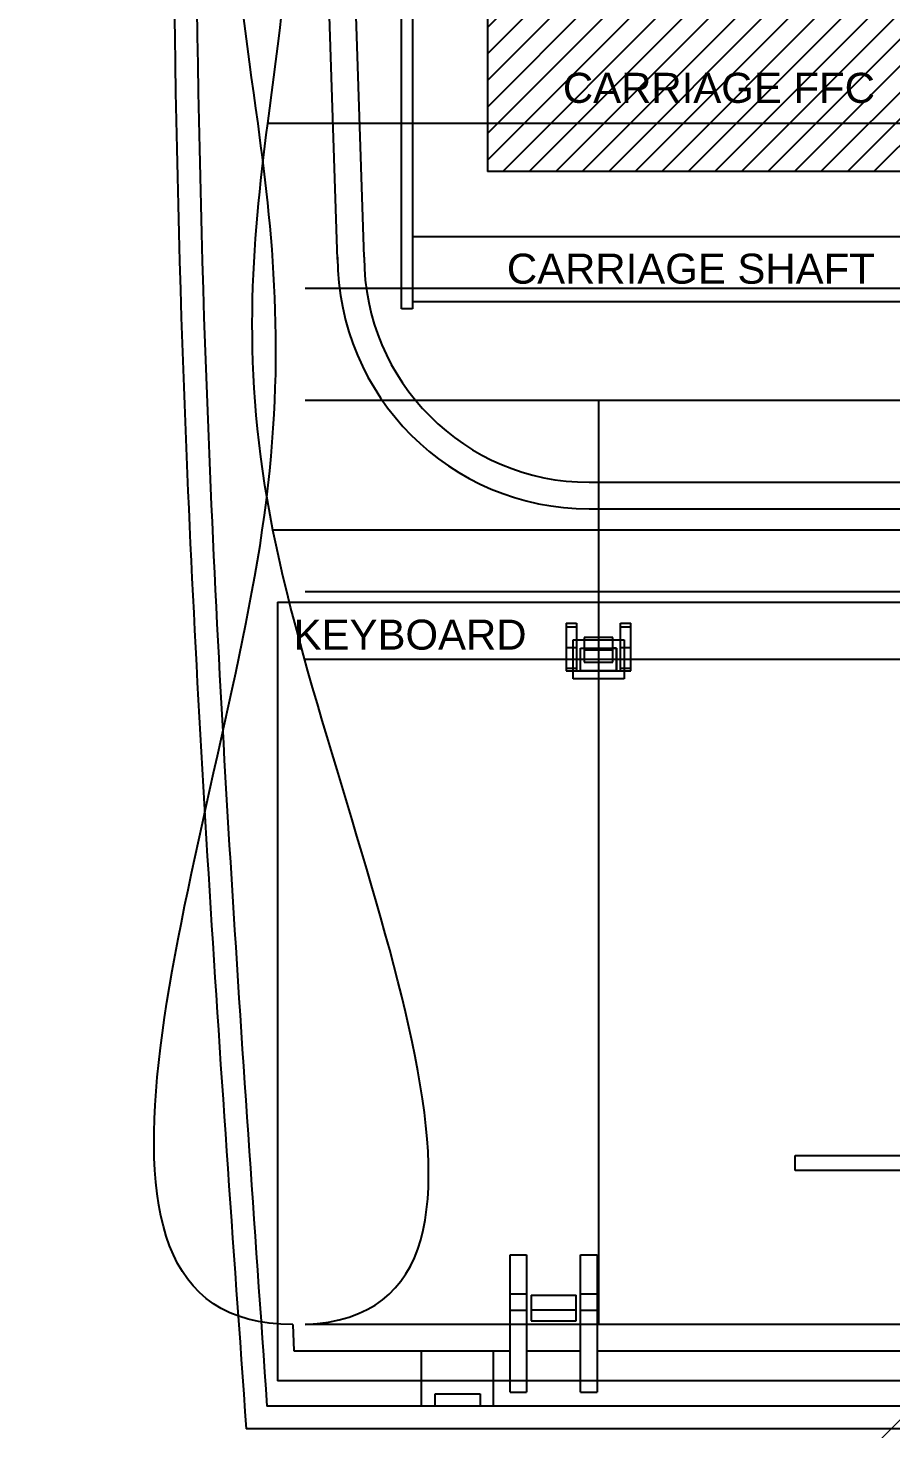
# Model space of a CAD drawing. Header units: inches. Extents: x -1.8 to 19, y -6.6 to 16.3.
# Drawn here: x -1.85 to 3.9, y -0.7 to 8.64 of the extents above; entities that cross this region are included whole.
import ezdxf

# ---------------------------------------------------------------- set-up
doc = ezdxf.new("R2010")
doc.units = ezdxf.units.IN
doc.header["$MEASUREMENT"] = 0
doc.linetypes.add('DASHED2', pattern=[9.525, 6.35, -3.175])
for name, color, linetype, lineweight, true_color in [('carriage ribbon cable', 4, 'Continuous', 25, 0x00ffff), ('carriage shaft', 30, 'Continuous', 25, 0xff7f00), ('hidden ... bottom view', 16, 'Continuous', 25, 0x800000), ('hidden ... case construction', 56, 'Continuous', 25, 0x808000), ('hidden ... construction', 2, 'Continuous', 0, 0xffff00), ('keyboard', 96, 'Continuous', 25, 0x008000), ('top view', 7, 'Continuous', 25, 0xffffff), ('USB cable', 5, 'Continuous', 25, 0x0000ff)]:
    doc.layers.add(name, color=color, linetype=linetype, lineweight=lineweight, true_color=true_color)
doc.styles.add('textstyle11', font='')
doc.styles.add('textstyle12', font='')
doc.styles.add('textstyle13', font='')
doc.styles.get('textstyle11').set_extended_font_data('Arial')
doc.styles.get('textstyle12').set_extended_font_data('Arial')
doc.styles.get('textstyle13').set_extended_font_data('Arial')

# ---------------------------------------------------------------- blocks, each defined once
blk = doc.blocks.new('PCB latch')
at = {"layer": 'top view', "color": 0}
for p, q in [((-0.215, 0.2415), (-0.215, -0.075)), ((-0.215, 0.2415), (-0.147, 0.2415)), ((-0.215, 0.2166), (-0.147, 0.2166)), ((-0.147, 0.2415), (-0.147, -0.075)), ((0.147, 0.2415), (0.215, 0.2415)), ((0.147, -0.075), (0.147, 0.2415)), ((0.147, 0.2166), (0.215, 0.2166)), ((0.215, -0.075), (0.215, 0.2415)), ((0.095, 0.145), (-0.095, 0.145)), ((-0.095, 0.145), (-0.095, -0.0185)), ((0.095, -0.0185), (0.095, 0.145)), ((-0.215, 0.0789), (-0.147, 0.0789)), ((-0.12, -0.075), (-0.12, 0.075)), ((-0.12, 0.075), (-0.095, 0.075)), ((0.095, 0.0615), (-0.095, 0.0615)), ((0.12, 0.075), (0.095, 0.075)), ((0.12, -0.075), (0.12, 0.075)), ((0.147, 0.0789), (0.215, 0.0789)), ((-0.215, -0.0575), (-0.147, -0.0575)), ((-0.215, -0.075), (0.215, -0.075)), ((-0.095, -0.0185), (0.095, -0.0185)), ((0.147, -0.0575), (0.215, -0.0575))]:
    blk.add_line(p, q, dxfattribs=at)
blk = doc.blocks.new('PCB anchor')
at = {"layer": 'top view'}
for p, q in [((0, -0.9165), (0, 0)), ((0, 0), (0.11, 0)), ((0.11, 0), (0.11, -0.9165)), ((0.47, -0.9165), (0.47, 0)), ((0.47, 0), (0.58, 0)), ((0.58, 0), (0.58, -0.9165)), ((0, -0.26), (0.11, -0.26)), ((0.14, -0.27), (0.14, -0.44)), ((0.14, -0.27), (0.44, -0.27)), ((0.44, -0.44), (0.44, -0.27)), ((0.47, -0.26), (0.58, -0.26)), ((0, -0.37), (0.11, -0.37)), ((0.47, -0.37), (0.58, -0.37)), ((0.14, -0.44), (0.44, -0.44)), ((0, -0.9165), (0.11, -0.9165)), ((0.47, -0.9165), (0.58, -0.9165))]:
    blk.add_line(p, q, dxfattribs=at)
at = {"layer": 'top view', "linetype": 'DASHED2'}
blk.add_line((0.44, -0.37), (0.14, -0.37), dxfattribs=at)

msp = doc.modelspace()

# ---------------------------------------------------------------- hatches: boundary and pattern name
at = {"layer": 'carriage ribbon cable'}
h = msp.add_hatch(dxfattribs=at)
h.set_pattern_fill('ANSI31', color=256, style=0, pattern_type=0)
edge = h.paths.add_edge_path(flags=0)
edge.add_line((12.9658, 7.9692), (13.255, 7.68))
edge.add_line((13.255, 7.68), (13.255, 4.095))
edge.add_line((13.255, 4.095), (12.125, 4.095))
edge.add_line((12.125, 4.095), (12.125, 7.34))
edge.add_line((12.125, 7.34), (12.225, 7.34))
edge.add_line((12.225, 7.34), (12.225, 7.78))
edge.add_line((12.225, 7.78), (11.785, 7.78))
edge.add_line((11.785, 7.78), (11.785, 7.68))
edge.add_line((11.785, 7.68), (8.725, 7.68))
edge.add_line((8.725, 7.68), (8.725, 8.335))
edge.add_arc((8.615, 8.335), 0.11, 0, 180)
edge.add_line((8.505, 8.335), (8.505, 7.68))
edge.add_line((8.505, 7.68), (1.215, 7.68))
edge.add_line((1.215, 7.68), (1.215, 8.81))
edge.add_line((1.215, 8.81), (12.125, 8.81))
edge.add_line((12.125, 8.81), (12.4142, 8.5208))
edge.add_line((12.4142, 8.5208), (12.2816, 8.3881))
edge.add_line((12.2816, 8.3881), (12.8331, 7.8366))
edge.add_line((12.8331, 7.8366), (12.9658, 7.9692))

# ---------------------------------------------------------------- linework, layer by layer
for p in [(1.215, 8.81), (8.505, 7.68)]:
    msp.add_line(p, (1.215, 7.68), dxfattribs=at)
at = {"layer": 'carriage shaft'}
for p, q in [((0.715, 7.248), (16.475, 7.248)), ((0.715, 7.248), (0.715, 6.815)), ((0.715, 6.815), (16.475, 6.815))]:
    msp.add_line(p, q, dxfattribs=at)
at = {"layer": 'hidden ... bottom view'}
for p, q in [((1.785, 4.3), (1.785, 4.56)), ((1.785, 4.56), (2.125, 4.56)), ((1.835, 4.505), (2.075, 4.505)), ((1.835, 4.355), (1.835, 4.505)), ((2.075, 4.505), (2.075, 4.355)), ((2.125, 4.56), (2.125, 4.3)), ((2.125, 4.3), (1.785, 4.3)), ((2.075, 4.355), (1.835, 4.355)), ((17.25, 0), (0, 0))]:
    msp.add_line(p, q, dxfattribs=at)
msp.add_open_spline([(0, 0), (1.7629, 0.0822), (-0.5873, 4.7598), (-0.2429, 8.33), (0.2692, 11.2984), (-1.3954, 15.6566), (-0.0625, 15.7188)], degree=3, knots=[0, 0, 0, 0, 5.294367, 8.004593, 11.723475, 15.726525, 15.726525, 15.726525, 15.726525], dxfattribs=at)
at = {"layer": 'hidden ... case construction'}
for p, q in [((17.5, 8), (-0.25, 8)), ((17.25, 6.9), (0, 6.9)), ((17.25, 6.155), (0, 6.155)), ((1.955, 6.155), (1.955, 0)), ((17.465, 5.29), (-0.215, 5.29)), ((17.25, 4.88), (0, 4.88)), ((17.25, 4.43), (0, 4.43))]:
    msp.add_line(p, q, dxfattribs=at)
at = {"layer": 'hidden ... construction'}
msp.add_xline((14.6, 10), (-0.7071068, -0.7071068), dxfattribs=at)
at = {"layer": 'keyboard'}
for p, q in [((-0.185, 4.8119), (-0.185, -0.375)), ((-0.185, 4.8119), (16.845, 4.8119)), ((16.845, -0.375), (-0.185, -0.375))]:
    msp.add_line(p, q, dxfattribs=at)
at = {"layer": 'top view'}
for p, q in [((0.6425, 6.765), (0.6425, 15.5)), ((0.715, 15.5), (0.715, 6.765)), ((0.715, 6.765), (0.6425, 6.765)), ((3.265, 1.125), (5.845, 1.125)), ((3.265, 1.025), (3.265, 1.125)), ((5.845, 1.025), (3.265, 1.025)), ((-0.0832, -0.0002), (-0.075, -0.175)), ((-0.075, -0.175), (1.365, -0.175)), ((0.775, -0.545), (0.775, -0.175)), ((1.255, -0.545), (1.255, -0.175)), ((1.475, -0.175), (1.835, -0.175)), ((1.945, -0.175), (6.325, -0.175)), ((0.865, -0.545), (0.865, -0.461)), ((0.865, -0.461), (1.165, -0.461)), ((1.165, -0.461), (1.165, -0.545)), ((17.495, -0.545), (-0.255, -0.545)), ((17.6354, -0.696), (-0.3934, -0.696))]:
    msp.add_line(p, q, dxfattribs=at)
for points, knots in [([(-0.8285, 16.303), (-0.8468, 15.1047), (-0.8958, 11.9067), (-0.8873, 6.2331), (-0.5704, 1.7707), (-0.3934, -0.696)], [0, 0, 0, 0, 3.595419, 9.595627, 17.012188, 17.012188, 17.012188, 17.012188]), ([(-0.6775, 16.152), (-0.6958, 15.0041), (-0.746, 11.8564), (-0.7363, 6.2836), (-0.4253, 1.8714), (-0.255, -0.545)], [0, 0, 0, 0, 3.444432, 9.444641, 16.709686, 16.709686, 16.709686, 16.709686]), ([(-0.0832, -0.0002), (-1.848, -0.0055), (0.0364, 4.7774), (-0.3199, 8.33), (-0.8705, 11.2719), (1.2248, 15.7226), (-0.1096, 15.7186)], [0, 0, 0, 0, 5.294367, 8.004593, 11.723475, 15.726525, 15.726525, 15.726525, 15.726525])]:
    msp.add_open_spline(points, degree=3, knots=knots, dxfattribs=at)
at = {"layer": 'USB cable'}
for p, q in [((0.2157, 7.0933), (-0.0377, 14.7301)), ((0.3928, 7.1101), (0.1394, 14.7301)), ((1.8928, 5.6101), (5.8923, 5.6101)), ((1.8928, 5.4329), (5.8923, 5.4329))]:
    msp.add_line(p, q, dxfattribs=at)
for radius in [1.6772, 1.5]:
    msp.add_arc((1.8928, 7.1101), radius, 180, 270, dxfattribs=at)

# ---------------------------------------------------------------- block references
at = {"layer": 'top view'}
for name, p in [('PCB latch', (1.955, 4.43)), ('PCB anchor', (1.365, 0.465))]:
    msp.add_blockref(name, p, dxfattribs=at)

# ---------------------------------------------------------------- texts
at = {"layer": 'carriage ribbon cable', "insert": (2.7574, 8.236), "char_height": 0.2, "attachment_point": 5, "style": 'textstyle12'}
msp.add_mtext('CARRIAGE FFC', dxfattribs=at)
at = {"layer": 'carriage shaft', "insert": (2.5703, 7.0315), "char_height": 0.2, "attachment_point": 5, "style": 'textstyle11'}
msp.add_mtext('CARRIAGE SHAFT', dxfattribs=at)
at = {"layer": 'keyboard', "insert": (0.699, 4.5937), "char_height": 0.2, "attachment_point": 5, "style": 'textstyle13'}
msp.add_mtext('KEYBOARD', dxfattribs=at)

doc.saveas('drawing.dxf')
